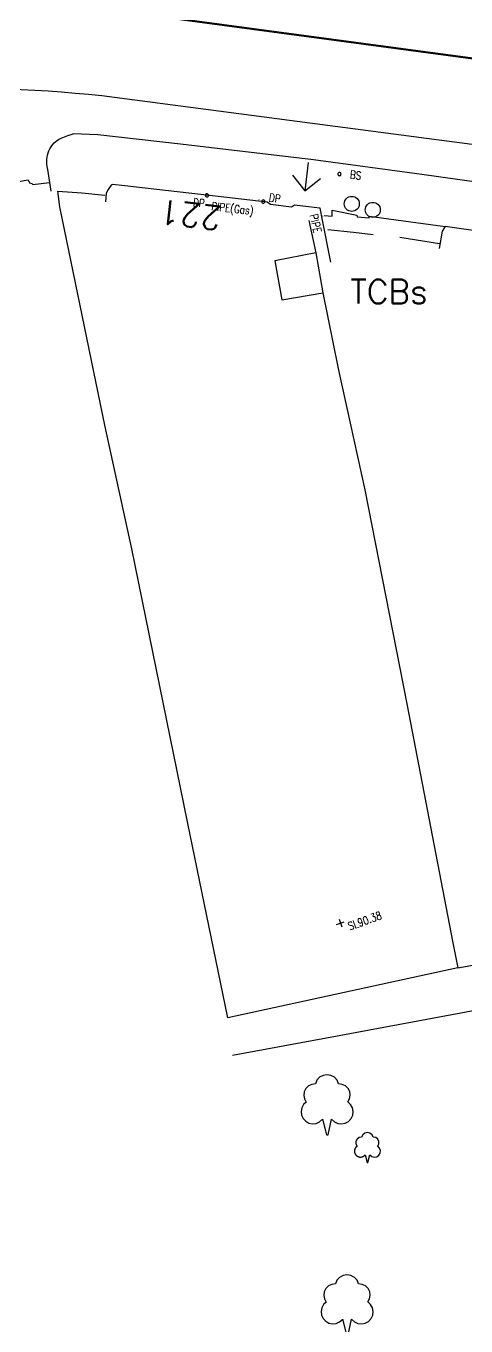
# Model space of a CAD drawing. Extents: x 427500 to 429848, y 434500 to 436505.
# Drawn here: x 429020.1 to 429042.1, y 435426.9 to 435491.9 of the extents above; entities that cross this region are included whole.
import ezdxf

# ---------------------------------------------------------------- set-up
doc = ezdxf.new("R2010")
doc.units = 0
doc.linetypes.add('1004', pattern=[6, 4, -2])
doc.layers.get('0').update_dxf_attribs({"color": 222})
for name, color, linetype in [('LPTIP_Ex_Base', 8, 'Continuous'), ('PRO-MARKINGS', 7, 'Continuous'), ('PROPOSED', 1, 'Continuous')]:
    doc.layers.add(name, color=color, linetype=linetype)
doc.styles.add('MtXpl_Romans', font='romans__.ttf')
doc.styles.get("Standard").update_dxf_attribs({"font": 'romans.shx'})

# ---------------------------------------------------------------- blocks, each defined once
blk = doc.blocks.new('CIRCL')
at = {"color": 0, "linetype": 'ByBlock', "flags": 128}
for points in [[(0.5, 0), (0.475, 0.154), (0.404, 0.293), (0.293, 0.404), (0.154, 0.475), (0, 0.5), (-0.154, 0.475), (-0.293, 0.404), (-0.404, 0.293), (-0.475, 0.154), (-0.5, 0), (-0.475, -0.154), (-0.404, -0.293), (-0.293, -0.404), (-0.154, -0.475), (0, -0.5), (0.154, -0.475), (0.293, -0.404), (0.404, -0.293), (0.475, -0.154)], [(0.5, 0), (0.475, -0.154)]]:
    blk.add_lwpolyline(points, dxfattribs=at)
blk = doc.blocks.new('CROSS_1')
at = {"color": 0, "linetype": 'ByBlock', "flags": 128}
for points in [[(-0.5, 0.5), (0.5, -0.5)], [(0.5, 0.5), (-0.5, -0.5)]]:
    blk.add_lwpolyline(points, dxfattribs=at)
blk = doc.blocks.new('SPOT')
at = {"color": 0, "linetype": 'ByBlock', "flags": 128}
for points in [[(-0.5, 0), (0.5, 0)], [(0, 0.5), (0, -0.5)]]:
    blk.add_lwpolyline(points, dxfattribs=at)

msp = doc.modelspace()

# ---------------------------------------------------------------- linework, layer by layer
at = {"layer": 'LPTIP_Ex_Base', "color": 251, "true_color": 0x636466}
for p, q in [((429021.8, 435482.85), (429021.704, 435483.634)), ((429021.704, 435483.634), (429021.704, 435483.634)), ((429021.704, 435483.634), (429021.704, 435483.634)), ((429024.05, 435471.93), (429021.8, 435482.85)), ((429034.26, 435482.17), (429034.6, 435480.55)), ((429034.6, 435480.55), (429032.55, 435480.15)), ((429034.6, 435480.55), (429034.95, 435478.55)), ((429032.55, 435480.15), (429032.9, 435478.2)), ((429032.9, 435478.2), (429034.95, 435478.55)), ((429034.95, 435478.55), (429035.7, 435474.85)), ((429035.7, 435474.85), (429035.77, 435474.53)), ((429035.77, 435474.53), (429037.05, 435468.7)), ((429025.4, 435465.75), (429024.05, 435471.93)), ((429037.05, 435468.7), (429039.15, 435458)), ((429028.19, 435452.1), (429025.4, 435465.75)), ((429039.15, 435458), (429041.45, 435446.05)), ((429028.67, 435449.76), (429028.19, 435452.1)), ((429030.2, 435442.3), (429028.67, 435449.76)), ((429041.7, 435444.8), (429053.65, 435447.02)), ((429041.45, 435446.05), (429041.7, 435444.8)), ((429041.7, 435444.8), (429030.2, 435442.3)), ((429054.11, 435444.83), (429035.58, 435441.38)), ((429035.58, 435441.38), (429030.43, 435440.43))]:
    msp.add_line(p, q, dxfattribs=at)
at = {"layer": 'LPTIP_Ex_Base', "color": 251, "true_color": 0x636466, "flags": 128}
for points in [[(429021.366, 435483.634), (429021.199, 435484.709), (429021.177, 435484.871), (429021.161, 435484.981), (429021.153, 435485.061), (429021.153, 435485.134), (429021.16, 435485.223), (429021.173, 435485.33), (429021.191, 435485.439), (429021.218, 435485.549), (429021.255, 435485.655), (429021.305, 435485.757), (429021.367, 435485.855), (429021.44, 435485.951), (429021.524, 435486.043), (429021.62, 435486.129), (429021.729, 435486.209), (429021.869, 435486.283), (429022.038, 435486.354), (429022.211, 435486.417), (429022.363, 435486.47), (429022.469, 435486.508), (429022.471, 435486.509)], [(429022.471, 435486.509), (429023.705, 435486.461), (429027.839, 435485.997), (429034.485, 435485.216), (429039.901, 435484.483), (429045.37, 435483.709), (429049.579, 435483.088), (429050.636, 435482.81)], [(429017.702, 435483.769), (429020.221, 435484.194), (429020.289, 435484.057), (429020.41, 435484.02), (429020.46, 435483.971), (429021.286, 435484.075)], [(429021.704, 435483.634), (429022.898, 435483.549), (429024.056, 435483.439)], [(429035.356, 435480.092), (429034.938, 435482.177), (429034.812, 435482.78), (429034.807, 435482.78), (429034.228, 435482.854), (429033.533, 435482.93), (429033.386, 435482.836), (429032.339, 435482.959), (429032.176, 435483.092), (429028.856, 435483.463), (429028.26, 435483.534), (429025.05, 435483.906), (429024.435, 435483.973), (429024.378, 435483.926), (429024.221, 435483.718), (429024.126, 435483.539), (429024.091, 435483.1)], [(429035.026, 435482.412), (429035.421, 435482.392), (429035.42, 435482.681), (429036.649, 435482.431), (429036.665, 435482.344), (429037.263, 435482.297), (429037.262, 435482.382), (429037.883, 435482.303), (429041.076, 435481.859)], [(429035.202, 435481.725), (429036.489, 435481.578), (429037.463, 435481.472)], [(429048.52, 435480.827), (429046.225, 435481.133), (429045.14, 435481.283), (429041.076, 435481.859), (429040.91, 435481.633), (429040.77, 435480.764)], [(429040.785, 435481.008), (429038.809, 435481.319)]]:
    msp.add_lwpolyline(points, dxfattribs=at)
at = {"layer": 'LPTIP_Ex_Base', "color": 251, "true_color": 0x636466}
for points in [[(429034.223, 435485.059), (429034.05, 435483.65)], [(429033.434, 435484.438), (429034.05, 435483.65), (429034.838, 435484.266)], [(429036.775, 435483), (429036.768, 435482.927), (429036.746, 435482.856), (429036.712, 435482.792), (429036.665, 435482.735), (429036.608, 435482.688), (429036.544, 435482.654), (429036.473, 435482.632), (429036.4, 435482.625), (429036.327, 435482.632), (429036.256, 435482.654), (429036.192, 435482.688), (429036.135, 435482.735), (429036.088, 435482.792), (429036.054, 435482.856), (429036.032, 435482.927), (429036.025, 435483), (429036.032, 435483.073), (429036.054, 435483.144), (429036.088, 435483.208), (429036.135, 435483.265), (429036.192, 435483.312), (429036.256, 435483.346), (429036.327, 435483.368), (429036.4, 435483.375), (429036.473, 435483.368), (429036.544, 435483.346), (429036.608, 435483.312), (429036.665, 435483.265), (429036.712, 435483.208), (429036.746, 435483.144), (429036.768, 435483.073), (429036.775, 435483)], [(429037.825, 435482.7), (429037.818, 435482.627), (429037.796, 435482.556), (429037.762, 435482.492), (429037.715, 435482.435), (429037.658, 435482.388), (429037.594, 435482.354), (429037.523, 435482.332), (429037.45, 435482.325), (429037.377, 435482.332), (429037.306, 435482.354), (429037.242, 435482.388), (429037.185, 435482.435), (429037.138, 435482.492), (429037.104, 435482.556), (429037.082, 435482.627), (429037.075, 435482.7), (429037.082, 435482.773), (429037.104, 435482.844), (429037.138, 435482.908), (429037.185, 435482.965), (429037.242, 435483.012), (429037.306, 435483.046), (429037.377, 435483.068), (429037.45, 435483.075), (429037.523, 435483.068), (429037.594, 435483.046), (429037.658, 435483.012), (429037.715, 435482.965), (429037.762, 435482.908), (429037.796, 435482.844), (429037.818, 435482.773), (429037.825, 435482.7)], [(429034.126, 435438.097), (429033.99, 435437.969), (429033.901, 435437.806), (429033.866, 435437.623), (429033.888, 435437.439), (429033.967, 435437.27), (429034.094, 435437.134), (429034.256, 435437.043), (429034.439, 435437.007), (429034.624, 435437.028), (429034.793, 435437.106), (429034.93, 435437.232), (429034.931, 435437.235), (429035.132, 435436.461), (429035.212, 435436.461), (429035.393, 435437.244), (429035.393, 435437.244), (429035.529, 435437.113), (429035.699, 435437.031), (429035.885, 435437.007), (429036.07, 435437.041), (429036.236, 435437.131), (429036.364, 435437.269), (429036.444, 435437.439), (429036.467, 435437.626), (429036.43, 435437.811), (429036.338, 435437.975), (429036.199, 435438.102), (429036.287, 435438.259), (429036.319, 435438.436), (429036.294, 435438.615), (429036.212, 435438.775), (429036.083, 435438.901), (429035.92, 435438.979), (429035.741, 435439), (429035.741, 435439), (429035.664, 435439.184), (429035.531, 435439.331), (429035.356, 435439.427), (429035.16, 435439.461), (429034.964, 435439.427), (429034.789, 435439.331), (429034.656, 435439.184), (429034.579, 435439), (429034.399, 435438.978), (429034.236, 435438.9), (429034.107, 435438.773), (429034.025, 435438.611), (429034.001, 435438.431), (429034.036, 435438.254), (429034.126, 435438.097)], [(429036.663, 435435.887), (429036.648, 435435.876), (429036.634, 435435.864), (429036.62, 435435.852), (429036.608, 435435.838), (429036.596, 435435.824), (429036.585, 435435.808), (429036.575, 435435.793), (429036.566, 435435.776), (429036.558, 435435.759), (429036.551, 435435.742), (429036.545, 435435.724), (429036.54, 435435.706), (429036.537, 435435.688), (429036.535, 435435.669), (429036.533, 435435.651), (429036.533, 435435.632), (429036.534, 435435.613), (429036.537, 435435.595), (429036.54, 435435.576), (429036.545, 435435.558), (429036.55, 435435.541), (429036.557, 435435.523), (429036.565, 435435.506), (429036.574, 435435.49), (429036.584, 435435.474), (429036.595, 435435.459), (429036.607, 435435.444), (429036.619, 435435.431), (429036.633, 435435.418), (429036.647, 435435.406), (429036.662, 435435.395), (429036.678, 435435.385), (429036.694, 435435.376), (429036.711, 435435.367), (429036.729, 435435.36), (429036.746, 435435.355), (429036.764, 435435.35), (429036.783, 435435.346), (429036.801, 435435.344), (429036.82, 435435.342), (429036.838, 435435.342), (429036.857, 435435.343), (429036.876, 435435.345), (429036.894, 435435.349), (429036.912, 435435.353), (429036.93, 435435.359), (429036.947, 435435.365), (429036.964, 435435.373), (429036.981, 435435.382), (429036.997, 435435.392), (429037.012, 435435.403), (429037.027, 435435.414), (429037.04, 435435.427), (429037.053, 435435.441), (429037.065, 435435.455), (429037.066, 435435.456), (429037.167, 435435.069), (429037.194, 435435.069), (429037.297, 435435.461), (429037.297, 435435.461), (429037.395, 435435.377), (429037.52, 435435.343), (429037.647, 435435.364), (429037.753, 435435.436), (429037.819, 435435.547), (429037.832, 435435.676), (429037.79, 435435.797), (429037.7, 435435.89), (429037.754, 435436.003), (429037.752, 435436.129), (429037.695, 435436.241), (429037.595, 435436.316), (429037.471, 435436.339), (429037.413, 435436.458), (429037.309, 435436.54), (429037.181, 435436.569), (429037.052, 435436.54), (429036.948, 435436.458), (429036.89, 435436.339), (429036.766, 435436.316), (429036.665, 435436.24), (429036.608, 435436.127), (429036.608, 435436.001), (429036.663, 435435.887)], [(429036.212, 435426.461), (429036.393, 435427.244), (429036.393, 435427.244), (429036.529, 435427.113), (429036.699, 435427.031), (429036.885, 435427.007), (429037.07, 435427.041), (429037.236, 435427.131), (429037.364, 435427.269), (429037.444, 435427.439), (429037.467, 435427.626), (429037.43, 435427.811), (429037.338, 435427.975), (429037.199, 435428.102), (429037.287, 435428.259), (429037.319, 435428.436), (429037.294, 435428.615), (429037.212, 435428.775), (429037.083, 435428.901), (429036.92, 435428.979), (429036.741, 435429), (429036.741, 435429), (429036.664, 435429.184), (429036.531, 435429.331), (429036.356, 435429.427), (429036.16, 435429.461), (429035.964, 435429.427), (429035.789, 435429.331), (429035.656, 435429.184), (429035.579, 435429), (429035.399, 435428.978), (429035.236, 435428.9), (429035.107, 435428.773), (429035.025, 435428.611), (429035.001, 435428.431), (429035.036, 435428.254), (429035.126, 435428.097)], [(429035.126, 435428.097), (429034.99, 435427.969), (429034.901, 435427.806), (429034.866, 435427.623), (429034.888, 435427.439), (429034.967, 435427.27), (429035.094, 435427.134), (429035.256, 435427.043), (429035.439, 435427.007), (429035.624, 435427.028), (429035.793, 435427.106), (429035.93, 435427.232), (429035.931, 435427.235), (429036.132, 435426.461)]]:
    msp.add_lwpolyline(points, dxfattribs=at)
at = {"layer": 'PRO-MARKINGS', "linetype": '1004', "const_width": 0.1, "flags": 128}
msp.add_lwpolyline([(429077.046, 435484.207), (429061.84, 435487.244), (429046.677, 435489.7), (429015.855, 435493.834, 0.143335), (428981.872, 435486.616)], format="xyb", dxfattribs=at)
at = {"layer": 'PROPOSED', "flags": 128}
msp.add_lwpolyline([(428982.692, 435479.605, -0.159672), (429023.906, 435488.411), (429050.535, 435484.91)], format="xyb", dxfattribs=at)

# ---------------------------------------------------------------- block references
at = {"layer": 'LPTIP_Ex_Base', "color": 251, "true_color": 0x636466, "xscale": 0.16, "yscale": 0.16, "zscale": 0.16}
msp.add_blockref('CIRCL', (429035.783, 435484.487), dxfattribs=at)
at = {"layer": 'LPTIP_Ex_Base', "color": 251, "true_color": 0x636466}
for name, p, xscale, yscale, zscale, rotation in [('CIRCL', (429029.157, 435483.427), 0.16, 0.16, 0.16, 173.642193), ('CROSS_1', (429031.758, 435483.213), 0.006000000000000002, 0.006000000000000002, 0.006000000000000002, 165.649655), ('CIRCL', (429031.98, 435483.113), 0.16, 0.16, 0.16, 173.642193), ('CROSS_1', (429034.956, 435482.395), 0.006000000000000002, 0.006000000000000002, 0.006000000000000002, 165.649655), ('SPOT', (429035.83, 435447.044), 0.4, 0.4, 0.4, 19.79887599999999)]:
    msp.add_blockref(name, p, dxfattribs=dict(at, xscale=xscale, yscale=yscale, zscale=zscale, rotation=rotation))

# ---------------------------------------------------------------- texts
at = {"layer": 'LPTIP_Ex_Base', "color": 251, "true_color": 0x636466, "width": 0.8}
for s, rotation, p in [('BS', -6.73306, (429036.29, 435484.269)), ('DP', 352.875, (429028.444, 435482.887)), ('PIPE(Gas)', -6.54472, (429029.365, 435482.688)), ('DP', 351.30084, (429032.239, 435483.128)), ('PIPE', -76.98778, (429034.293, 435482.44)), ('SL90.38', 19.79888, (429036.298, 435446.678))]:
    msp.add_text(s, height=0.4, rotation=rotation, dxfattribs=at).set_placement(p)
at = {"layer": 'LPTIP_Ex_Base', "color": 251, "true_color": 0x636466, "style": 'MtXpl_Romans'}
msp.add_text('221', height=1.2, rotation=173, dxfattribs=at).set_placement((429029.946, 435482.85))
msp.add_text('TCBs', height=1.2, dxfattribs=at).set_placement((429036.331, 435478.011))

doc.saveas('drawing.dxf')
